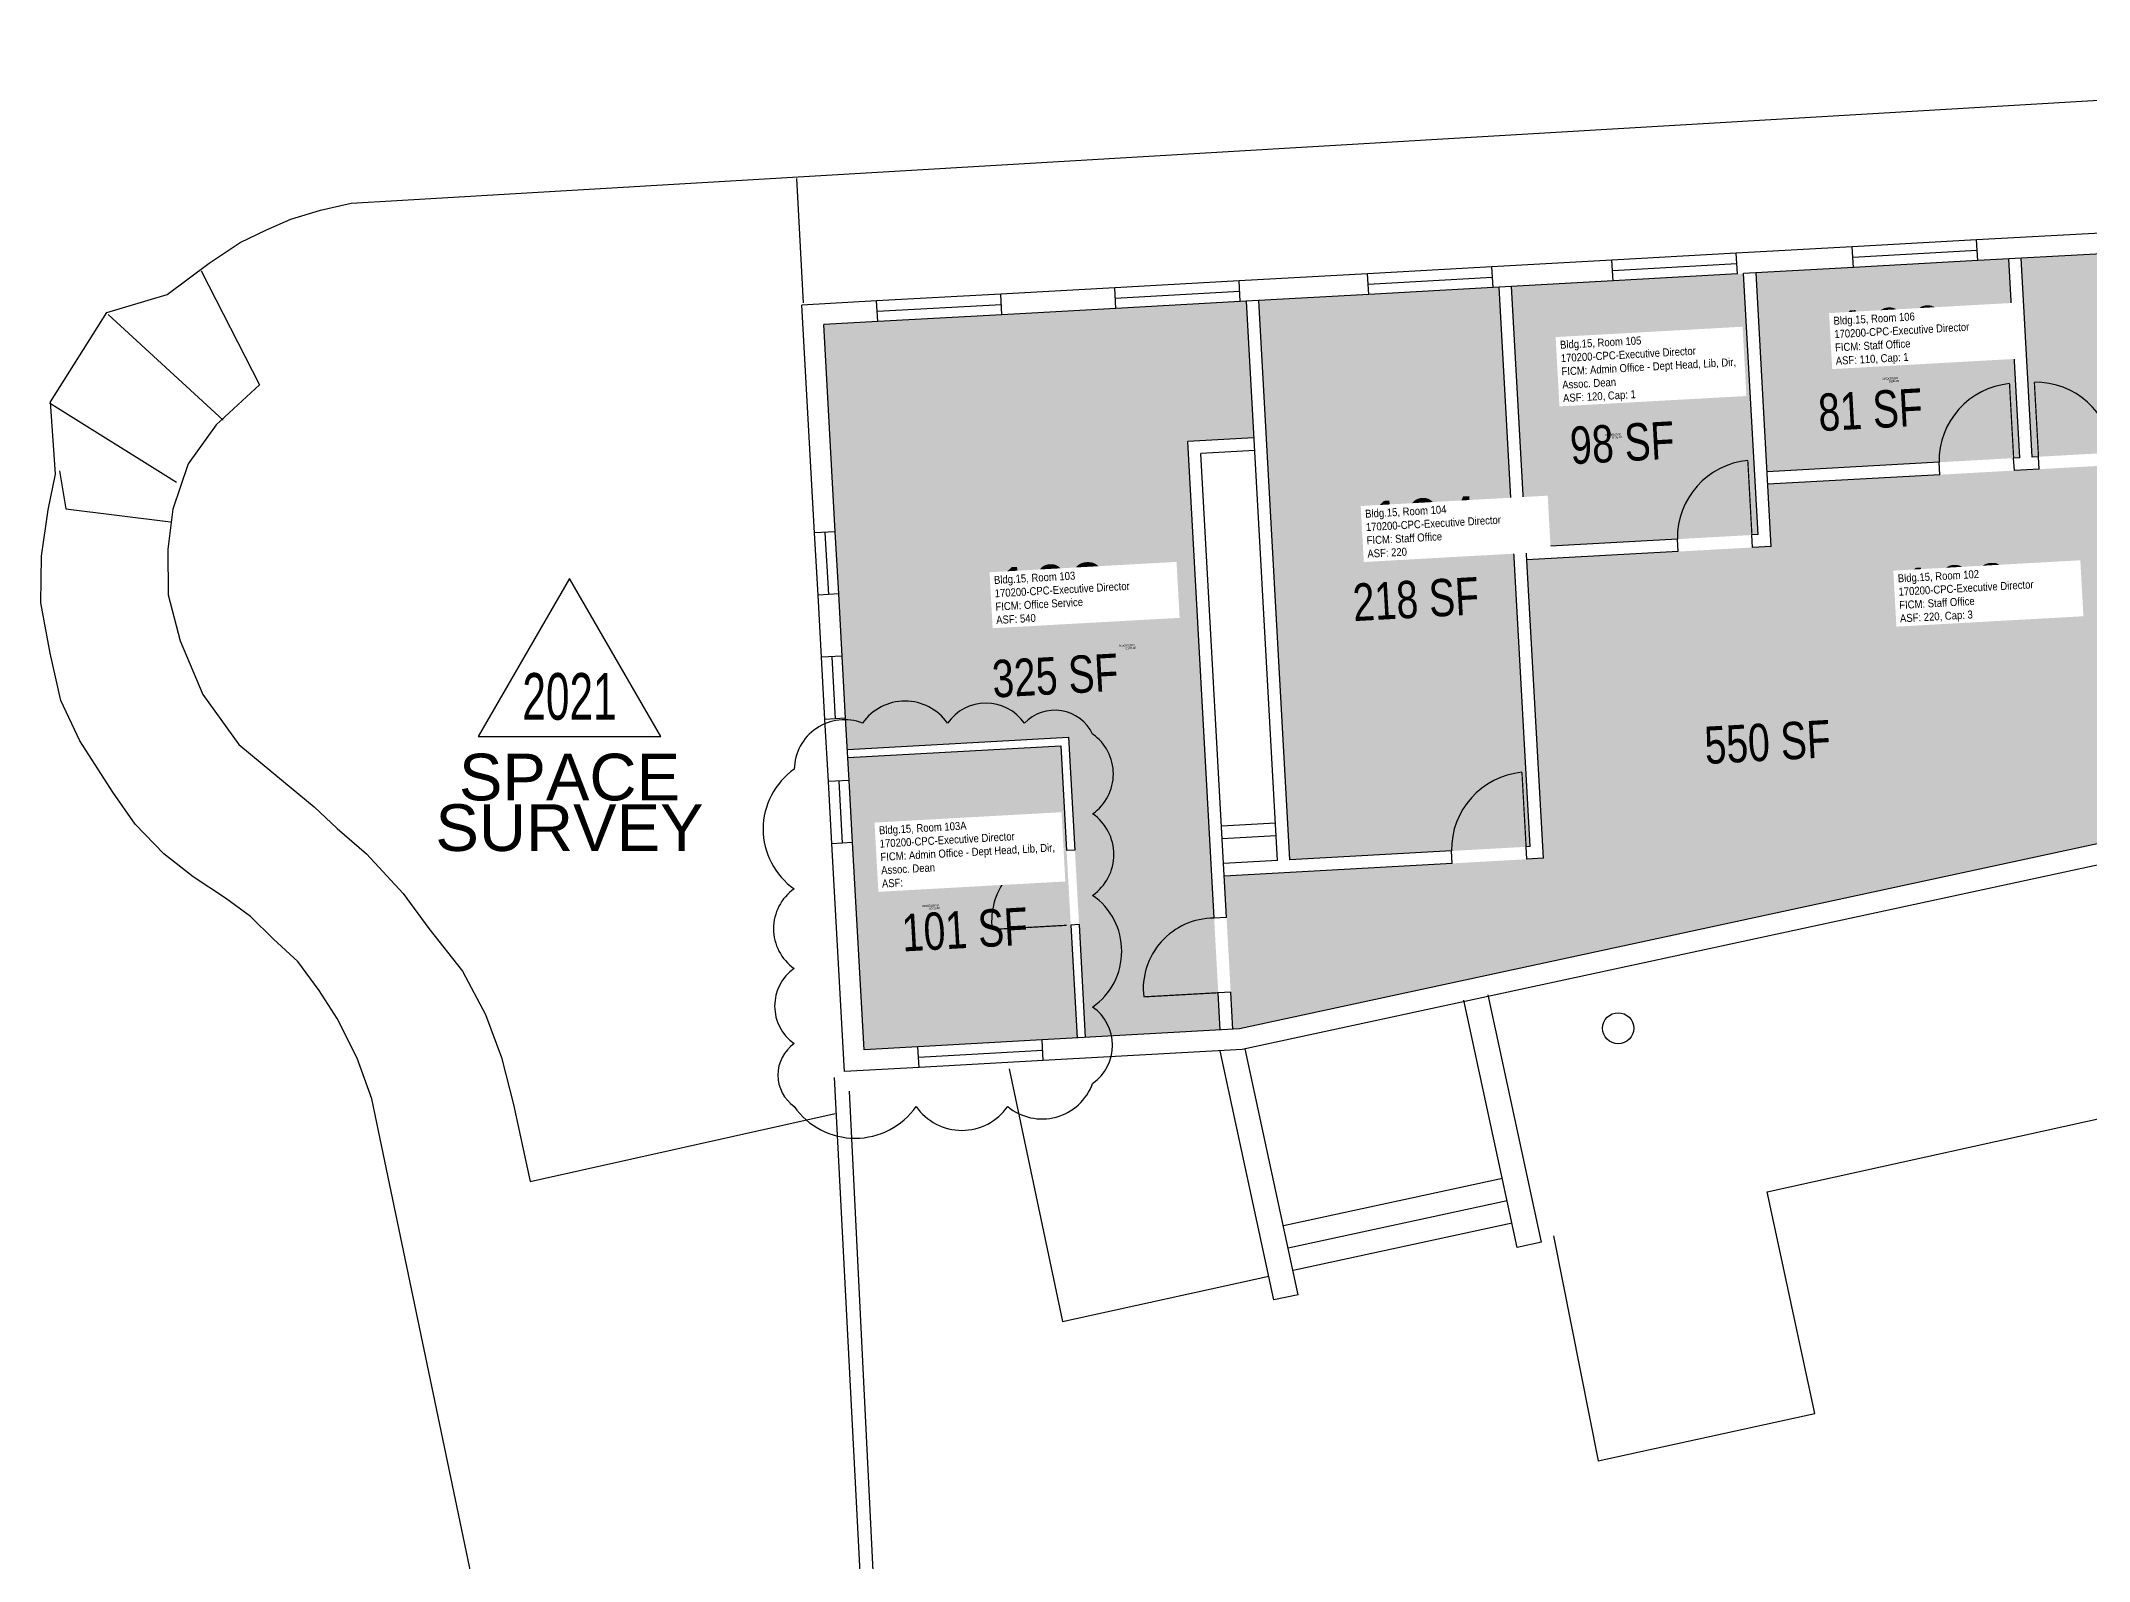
# Model space of a CAD drawing. Header units: inches. Extents: x 69214117 to 69216844, y 27684775 to 27686612.
# Drawn here: x 69214117 to 69215104, y 27685829 to 27686561 of the extents above; entities that cross this region are included whole.
import ezdxf
from ezdxf.enums import TextEntityAlignment as Align

# ---------------------------------------------------------------- set-up
doc = ezdxf.new("R2010")
doc.units = ezdxf.units.IN
doc.header["$LTSCALE"] = 0.25
doc.header["$MEASUREMENT"] = 0
for name, color, linetype in [('A-DOOR', 2, 'CONTINUOUS'), ('A-GLAZ', 1, 'CONTINUOUS'), ('A-IDEN-RNUM', 7, 'CONTINUOUS'), ('A-IDEN-SNUM', 4, 'CONTINUOUS'), ('A-IDEN-VNUM', 4, 'CONTINUOUS'), ('A-SITE', 3, 'CONTINUOUS'), ('A-WALL', 5, 'CONTINUOUS'), ('AREA-TEXT', 3, 'CONTINUOUS'), ('Rooms-Department-Color', 7, 'CONTINUOUS'), ('Rooms-Information', 7, 'CONTINUOUS')]:
    doc.layers.add(name, color=color, linetype=linetype)
doc.layers.add('A-REV', color=1, linetype='CONTINUOUS', true_color=0xff0000)
doc.styles.add('Arial', font='arial.ttf')
doc.styles.add('CP_AREA', font='arial.ttf', dxfattribs={"height": 15})
doc.styles.add('CP_ROOMSNUMBER', font='arial.ttf', dxfattribs={"height": 1})
doc.styles.add('CP_ROOMVNUMBER', font='arial.ttf', dxfattribs={"width": 0.85, "height": 0.075})

# ---------------------------------------------------------------- blocks, each defined once
blk = doc.blocks.new('Space Revision')
at = {"layer": 'A-REV', "transparency": 16777216}
blk.add_lwpolyline([(0, 2.538), (-1.465, 0), (1.465, 0)], close=True, dxfattribs=at)
at = {"layer": 'A-REV', "transparency": 16777216, "insert": (0, -0.274), "char_height": 0.75, "attachment_point": 2, "line_spacing_factor": 0.65, "style": 'Arial'}
blk.add_mtext_dynamic_manual_height_columns('SPACE\\PSURVEY', width=1.2391, gutter_width=0.0182, heights=[0], dxfattribs=at)
at = {"layer": 'A-REV', "transparency": 16777216, "style": 'Arial', "width": 0.65}
blk.add_attdef('YEAR', text='', height=0.75, dxfattribs=at).set_placement((0, 0.646), align=Align.MIDDLE_CENTER)
at = {"layer": 'A-REV', "style": 'Arial', "flags": 1}
blk.add_attdef('UPDATES', text='', height=0.75, dxfattribs=at).set_placement((1.499, 1.084), align=Align.TOP_LEFT)

msp = doc.modelspace()

# ---------------------------------------------------------------- hatches: boundary and pattern name
at = {"layer": 'Rooms-Department-Color', "true_color": 0x80bc67}
for points in [[(69215071.83, 27686456.65), (69215077.14, 27686360.8), (69215206.94, 27686368), (69215201.63, 27686463.85)], [(69215065.84, 27686456.32), (69214944.02, 27686449.56), (69214949.34, 27686353.71), (69215071.15, 27686360.47)], [(69214820.21, 27686442.69), (69214704.35, 27686436.27), (69214719.3, 27686166.68), (69214835.17, 27686173.11)], [(69214833.18, 27686317.22), (69214945.01, 27686323.42), (69214938.03, 27686449.23), (69214826.2, 27686443.03)], [(69214685.79, 27686084.7), (69214620.72, 27686081.09), (69214612.69, 27686225.87), (69214506.03, 27686219.95), (69214494.67, 27686424.64), (69214698.36, 27686435.93), (69214702.02, 27686370.04), (69214670.06, 27686368.26)], [(69215216.39, 27686197.7), (69215207.28, 27686362.01), (69214949.67, 27686347.72), (69214951.33, 27686317.76), (69214833.51, 27686311.23), (69214841.49, 27686167.45), (69214687.68, 27686158.92), (69214691.78, 27686085.03), (69214694.99, 27686085.21)], [(69214514.06, 27686075.17), (69214616.72, 27686080.87), (69214608.91, 27686221.65), (69214506.25, 27686215.96)]]:
    msp.add_hatch(color=83, dxfattribs=at).paths.add_polyline_path(points)

# ---------------------------------------------------------------- linework, layer by layer
at = {"layer": 'A-DOOR', "const_width": 0.6}
for points in [[(69215068.16, 27686360.3), (69215066.16, 27686396.24)], [(69215080.14, 27686360.96), (69215078.14, 27686396.91)], [(69214942.01, 27686323.26), (69214940.02, 27686359.2)], [(69214833.17, 27686173), (69214831.17, 27686208.94)], [(69214611.71, 27686135.17), (69214575.76, 27686133.18)], [(69214684.79, 27686102.67), (69214648.85, 27686100.68)]]:
    msp.add_lwpolyline(points, dxfattribs=at)
at = {"layer": 'A-DOOR'}
for centre, radius, start, end in [((69215069.71, 27686358.88), 37.5, 95.42693, 180.88265), ((69215078.75, 27686359.38), 37.5, 5.46708, 90.9228), ((69214943.57, 27686321.84), 37.5, 95.42693, 180.88265), ((69214834.72, 27686171.58), 37.5, 95.42693, 180.88265), ((69214609.71, 27686136.96), 34.16, 90, 186.34973), ((69214682.8, 27686104.46), 34.16, 90, 186.34973)]:
    msp.add_arc(centre, radius, start, end, dxfattribs=at)
at = {"layer": 'A-GLAZ'}
for p, q in [((69215050.3, 27686465.47), (69214990.4, 27686462.15)), ((69214990.67, 27686457.16), (69215050.58, 27686460.48)), ((69214816.66, 27686452.51), (69214756.76, 27686449.19)), ((69214934.48, 27686459.05), (69214874.57, 27686455.72)), ((69214874.85, 27686450.73), (69214934.76, 27686454.05)), ((69215050.86, 27686455.49), (69214990.95, 27686452.16)), ((69214694.81, 27686445.75), (69214634.9, 27686442.43)), ((69214635.18, 27686437.44), (69214695.09, 27686440.76)), ((69214757.03, 27686444.2), (69214816.94, 27686447.52)), ((69214817.22, 27686442.53), (69214757.31, 27686439.2)), ((69214935.03, 27686449.06), (69214875.12, 27686445.74)), ((69214579.99, 27686439.38), (69214520.08, 27686436.06)), ((69214520.36, 27686431.07), (69214580.27, 27686434.39)), ((69214695.36, 27686435.77), (69214635.46, 27686432.45)), ((69214580.55, 27686429.4), (69214520.64, 27686426.08)), ((69214491.89, 27686294.28), (69214490.23, 27686324.24)), ((69214495.22, 27686324.51), (69214496.88, 27686294.56)), ((69214501.87, 27686294.84), (69214500.21, 27686324.79)), ((69214495.21, 27686234.37), (69214493.55, 27686264.33)), ((69214498.54, 27686264.6), (69214500.2, 27686234.65)), ((69214505.2, 27686234.93), (69214503.53, 27686264.88)), ((69214498.54, 27686174.47), (69214496.87, 27686204.42)), ((69214501.87, 27686204.7), (69214503.53, 27686174.74)), ((69214508.52, 27686175.02), (69214506.86, 27686204.97)), ((69214599.93, 27686079.94), (69214540.02, 27686076.61)), ((69214540.3, 27686071.62), (69214600.21, 27686074.94)), ((69214600.48, 27686069.95), (69214540.58, 27686066.63))]:
    msp.add_line(p, q, dxfattribs=at)
at = {"layer": 'A-REV'}
msp.add_lwpolyline([(69214480.42, 27686047.85, 0.520567), (69214539.15, 27686047.85, 0.520567), (69214583.3, 27686047.85, 0.520567), (69214624.26, 27686058.97, 0.520567), (69214624.26, 27686095.75, 0.520567), (69214624.26, 27686149.61, 0.520567), (69214624.26, 27686188.9, 0.520567), (69214624.26, 27686227.32, 0.520567), (69214591.33, 27686232.59, 0.520567), (69214554.28, 27686232.59, 0.520567), (69214513.36, 27686232.59, 0.520567), (69214480.42, 27686210.39, 0.520567), (69214480.42, 27686152.73, 0.520567), (69214480.42, 27686114.36, 0.520567), (69214480.42, 27686078.14, 0.520567)], format="xyb", close=True, dxfattribs=at)
at = {"layer": 'A-SITE'}
for p, q in [((69214288.89, 27686484.38), (69215591.63, 27686561.34)), ((69214484.92, 27686435.16), (69214481.6, 27686495.07)), ((69214237.8, 27686475.54), (69214252.09, 27686479.83)), ((69214252.09, 27686479.83), (69214266.93, 27686483.16)), ((69214266.93, 27686483.16), (69214288.89, 27686484.38)), ((69214213.4, 27686464.17), (69214226.07, 27686470.38)), ((69214226.07, 27686470.38), (69214237.8, 27686475.54)), ((69214198.42, 27686454.32), (69214213.4, 27686464.17)), ((69214178.23, 27686439.18), (69214198.42, 27686454.32)), ((69214194.62, 27686450.61), (69214222.71, 27686395.58)), ((69214122, 27686387.49), (69214149.16, 27686430.56)), ((69214149.16, 27686430.56), (69214178.23, 27686439.18)), ((69214205.12, 27686378.58), (69214149.71, 27686429.59)), ((69214222.71, 27686395.58), (69214201.74, 27686376.39)), ((69214121.53, 27686386.96), (69214182.74, 27686348.79)), ((69214124.44, 27686352.57), (69214122, 27686387.49)), ((69214201.74, 27686376.39), (69214188.26, 27686357.61)), ((69214120.89, 27686335.35), (69214124.44, 27686352.57)), ((69214126.36, 27686354.18), (69214129.38, 27686335.82)), ((69214188.26, 27686357.61), (69214180.96, 27686335.67)), ((69214117.61, 27686313.13), (69214120.89, 27686335.35)), ((69214129.38, 27686335.82), (69214179.8, 27686329.6)), ((69214180.96, 27686335.67), (69214178.52, 27686316.51)), ((69214117.36, 27686290.58), (69214117.61, 27686313.13)), ((69214178.52, 27686316.51), (69214178.74, 27686294.49)), ((69214178.74, 27686294.49), (69214184.48, 27686272.27)), ((69214121.72, 27686266.29), (69214117.36, 27686290.58)), ((69214126.98, 27686243.54), (69214121.72, 27686266.29)), ((69214184.48, 27686272.27), (69214195.43, 27686246.34)), ((69214136.08, 27686224.02), (69214126.98, 27686243.54)), ((69214195.43, 27686246.34), (69214212.79, 27686222.26)), ((69214151.97, 27686199.36), (69214136.08, 27686224.02)), ((69214212.79, 27686222.26), (69214234.31, 27686204.43)), ((69214234.31, 27686204.43), (69214249.01, 27686192.22)), ((69214162.84, 27686183.94), (69214151.97, 27686199.36)), ((69214176.65, 27686169.68), (69214162.84, 27686183.94)), ((69214249.01, 27686192.22), (69214260.11, 27686181.82)), ((69214260.11, 27686181.82), (69214274.31, 27686169.59)), ((69214190.79, 27686158.45), (69214176.65, 27686169.68)), ((69214274.31, 27686169.59), (69214291.89, 27686150.53)), ((69214206.38, 27686148.29), (69214190.79, 27686158.45)), ((69214218.39, 27686139.44), (69214206.38, 27686148.29)), ((69214291.89, 27686150.53), (69214304.34, 27686133.7)), ((69214229.51, 27686128.54), (69214218.39, 27686139.44)), ((69214241.13, 27686117.67), (69214229.51, 27686128.54)), ((69214304.34, 27686133.7), (69214320.51, 27686113.06)), ((69214251.42, 27686103.72), (69214241.13, 27686117.67)), ((69214320.51, 27686113.06), (69214331.68, 27686092.15)), ((69214260.18, 27686090.18), (69214251.42, 27686103.72)), ((69214828.93, 27685979.91), (69214803.2, 27686099.17)), ((69214840.66, 27685982.44), (69214814.93, 27686101.7)), ((69214269.75, 27686071.18), (69214260.18, 27686090.18)), ((69214331.68, 27686092.15), (69214339.34, 27686071.54)), ((69214723.36, 27685957.14), (69214697.8, 27686075.59)), ((69214276.85, 27686051.55), (69214269.75, 27686071.18)), ((69214339.34, 27686071.54), (69214345.1, 27686048.82)), ((69214584.01, 27686066.08), (69214609.8, 27685944.32)), ((69214711.63, 27685954.61), (69214685.72, 27686074.68)), ((69214499.62, 27686061.9), (69214513.93, 27685785.77)), ((69214519.95, 27685794.62), (69214506.99, 27686055.3)), ((69214949.36, 27686006.72), (69215200.67, 27686062.23)), ((69214280.92, 27686032.24), (69214276.85, 27686051.55)), ((69214345.1, 27686048.82), (69214353.17, 27686011.71)), ((69214353.17, 27686011.71), (69214500.09, 27686044.4)), ((69214413.91, 27685395.13), (69214280.92, 27686032.24)), ((69214821.76, 27686013.15), (69214716.19, 27685990.37)), ((69214972.32, 27685899.83), (69214949.36, 27686006.72)), ((69214824.08, 27686002.4), (69214718.51, 27685979.62)), ((69214826.4, 27685991.64), (69214720.83, 27685968.87)), ((69214840.66, 27685982.44), (69214828.93, 27685979.91)), ((69214846.38, 27685985.49), (69214867.92, 27685877.02)), ((69214609.8, 27685944.32), (69214709.15, 27685966.11)), ((69214723.36, 27685957.14), (69214711.63, 27685954.61)), ((69214867.92, 27685877.02), (69214972.32, 27685899.83))]:
    msp.add_line(p, q, dxfattribs=at)
at = {"layer": 'A-WALL'}
for p, q in [((69214990.4, 27686462.15), (69214934.48, 27686459.05)), ((69214990.95, 27686452.16), (69214990.4, 27686462.15)), ((69215110.21, 27686468.79), (69215050.3, 27686465.47)), ((69215050.86, 27686455.49), (69215050.3, 27686465.47)), ((69214874.57, 27686455.72), (69214816.66, 27686452.51)), ((69214817.22, 27686442.53), (69214816.66, 27686452.51)), ((69214875.12, 27686445.74), (69214874.57, 27686455.72)), ((69214935.03, 27686449.06), (69214934.48, 27686459.05)), ((69214990.95, 27686452.16), (69214938.03, 27686449.23)), ((69215110.77, 27686458.81), (69215050.86, 27686455.49)), ((69215071.15, 27686360.47), (69215065.84, 27686456.32)), ((69215077.14, 27686360.8), (69215071.83, 27686456.65)), ((69214634.9, 27686442.43), (69214579.99, 27686439.38)), ((69214635.46, 27686432.45), (69214634.9, 27686442.43)), ((69214756.76, 27686449.19), (69214694.81, 27686445.75)), ((69214695.36, 27686435.77), (69214694.81, 27686445.75)), ((69214757.31, 27686439.2), (69214756.76, 27686449.19)), ((69214875.12, 27686445.74), (69214817.22, 27686442.53)), ((69214835.17, 27686173.11), (69214820.21, 27686442.69)), ((69214841.49, 27686167.45), (69214826.2, 27686443.03)), ((69214945.01, 27686323.42), (69214938.03, 27686449.23)), ((69214951.33, 27686317.76), (69214944.02, 27686449.56)), ((69214520.08, 27686436.06), (69214484.14, 27686434.07)), ((69214490.23, 27686324.24), (69214484.14, 27686434.07)), ((69214520.64, 27686426.08), (69214520.08, 27686436.06)), ((69214580.55, 27686429.4), (69214579.99, 27686439.38)), ((69214635.46, 27686432.45), (69214580.55, 27686429.4)), ((69214757.31, 27686439.2), (69214695.36, 27686435.77)), ((69214713.31, 27686166.35), (69214698.36, 27686435.93)), ((69214719.3, 27686166.68), (69214704.35, 27686436.27)), ((69214520.64, 27686426.08), (69214494.67, 27686424.64)), ((69214500.21, 27686324.79), (69214494.67, 27686424.64)), ((69214702.02, 27686370.04), (69214670.06, 27686368.26)), ((69214682.8, 27686138.62), (69214670.06, 27686368.26)), ((69214702.35, 27686364.05), (69214676.38, 27686362.61)), ((69214688.79, 27686138.95), (69214676.38, 27686362.61)), ((69215032.21, 27686358.31), (69214949.34, 27686353.71)), ((69215032.54, 27686352.31), (69214949.67, 27686347.72)), ((69215032.54, 27686352.31), (69215032.21, 27686358.31)), ((69215071.15, 27686360.47), (69215068.16, 27686360.3)), ((69215068.49, 27686354.31), (69215068.16, 27686360.3)), ((69215080.47, 27686354.97), (69215068.49, 27686354.31)), ((69215080.14, 27686360.96), (69215077.14, 27686360.8)), ((69215080.47, 27686354.97), (69215080.14, 27686360.96)), ((69214500.21, 27686324.79), (69214490.23, 27686324.24)), ((69214945.01, 27686323.42), (69214942.01, 27686323.26)), ((69214942.34, 27686317.27), (69214942.01, 27686323.26)), ((69214906.07, 27686321.26), (69214833.18, 27686317.22)), ((69214906.4, 27686315.27), (69214833.51, 27686311.23)), ((69214906.4, 27686315.27), (69214906.07, 27686321.26)), ((69214951.33, 27686317.76), (69214942.34, 27686317.27)), ((69214501.87, 27686294.84), (69214491.89, 27686294.28)), ((69214493.55, 27686264.33), (69214491.89, 27686294.28)), ((69214503.53, 27686264.88), (69214501.87, 27686294.84)), ((69214503.53, 27686264.88), (69214493.55, 27686264.33)), ((69214505.2, 27686234.93), (69214495.21, 27686234.37)), ((69214496.87, 27686204.42), (69214495.21, 27686234.37)), ((69214506.86, 27686204.97), (69214505.2, 27686234.93)), ((69215399.98, 27686237.31), (69214694.99, 27686085.21)), ((69215392.31, 27686225.43), (69214696.33, 27686075.27)), ((69214506.86, 27686204.97), (69214496.87, 27686204.42)), ((69214712.32, 27686184.32), (69214686.35, 27686182.88)), ((69214508.52, 27686175.02), (69214498.54, 27686174.47)), ((69214504.63, 27686064.64), (69214498.54, 27686174.47)), ((69214514.06, 27686075.17), (69214508.52, 27686175.02)), ((69214712.65, 27686178.33), (69214686.69, 27686176.89)), ((69214615.7, 27686171.45), (69214611.71, 27686171.23)), ((69214713.31, 27686166.35), (69214687.35, 27686164.91)), ((69214797.55, 27686165.01), (69214687.68, 27686158.92)), ((69214797.22, 27686171), (69214719.3, 27686166.68)), ((69214797.55, 27686165.01), (69214797.22, 27686171)), ((69214835.17, 27686173.11), (69214833.17, 27686173)), ((69214833.5, 27686167.01), (69214833.17, 27686173)), ((69214841.49, 27686167.45), (69214833.5, 27686167.01)), ((69214617.7, 27686135.51), (69214613.7, 27686135.28)), ((69214688.79, 27686138.95), (69214682.8, 27686138.62)), ((69214690.78, 27686103), (69214684.79, 27686102.67)), ((69214685.79, 27686084.7), (69214684.79, 27686102.67)), ((69214691.78, 27686085.03), (69214690.78, 27686103)), ((69214694.99, 27686085.21), (69214599.93, 27686079.94)), ((69214540.02, 27686076.61), (69214514.06, 27686075.17)), ((69214540.58, 27686066.63), (69214540.02, 27686076.61)), ((69214600.48, 27686069.95), (69214599.93, 27686079.94)), ((69214696.33, 27686075.27), (69214600.48, 27686069.95)), ((69214540.58, 27686066.63), (69214504.63, 27686064.64))]:
    msp.add_line(p, q, dxfattribs=at)
for points in [[(69214506.03, 27686219.95), (69214612.69, 27686225.87), (69214615.7, 27686171.45)], [(69214506.25, 27686215.96), (69214608.91, 27686221.65), (69214611.71, 27686171.23)], [(69214613.7, 27686135.28), (69214616.72, 27686080.87)], [(69214617.7, 27686135.51), (69214620.72, 27686081.09)]]:
    msp.add_lwpolyline(points, dxfattribs=at)
msp.add_circle((69214877.53, 27686085.56), 7.5, dxfattribs=at)

# ---------------------------------------------------------------- block references
at = {"layer": 'A-REV', "xscale": 30, "yscale": 30, "zscale": 30}
msp.add_blockref('Space Revision', (69214372.1, 27686226.09), dxfattribs=at).add_auto_attribs({'YEAR': '2021'})

# ---------------------------------------------------------------- texts
at = {"layer": 'A-IDEN-RNUM', "style": 'CP_ROOMSNUMBER', "width": 0.85}
for s, p in [('0106-00', (69215010.48, 27686397.41)), ('0105-00', (69214877.04, 27686370.35)), ('0104-00', (69214783.86, 27686327.25)), ('0102-00', (69215040.09, 27686294.97)), ('0103-00', (69214642.66, 27686268.79)), ('0103-A0', (69214548.06, 27686143.36))]:
    msp.add_text(s, height=1, rotation=3.17486, dxfattribs=at).set_placement(p, align=Align.MIDDLE)
at = {"layer": 'A-IDEN-SNUM', "style": 'CP_ROOMSNUMBER', "width": 0.85}
for s, p in [('0150010600', (69215008.52, 27686398.68)), ('0150010500', (69214875.09, 27686371.62)), ('0150010400', (69214781.9, 27686328.52)), ('0150010200', (69215038.13, 27686296.23)), ('0150010300', (69214640.7, 27686270.06)), ('01500103A0', (69214546.1, 27686144.63))]:
    msp.add_text(s, height=1, rotation=3.17486, dxfattribs=at).set_placement(p, align=Align.MIDDLE)
at = {"layer": 'A-IDEN-VNUM', "style": 'CP_ROOMVNUMBER', "width": 0.85}
for s, p in [('106', (69215008.58, 27686419.06)), ('105', (69214877.66, 27686401.12)), ('104', (69214783.86, 27686327.25)), ('103', (69214604.41, 27686295.32)), ('102', (69215040.09, 27686294.97)), ('103A', (69214561.34, 27686168.93))]:
    msp.add_text(s, height=27, rotation=3.17486, dxfattribs=at).set_placement(p, align=Align.MIDDLE)
at = {"layer": 'AREA-TEXT', "style": 'CP_AREA', "width": 0.75}
for s, p in [('81 SF', (69214999.13, 27686383.63)), ('98 SF', (69214879.51, 27686367.74)), ('218 SF', (69214780.02, 27686292.4)), ('325 SF', (69214606.21, 27686255.55)), ('550 SF', (69214949.53, 27686223.52)), ('101 SF', (69214562.65, 27686133.2))]:
    msp.add_text(s, height=18, rotation=3.17486, dxfattribs=at).set_placement(p, align=Align.MIDDLE_CENTER)

# ---------------------------------------------------------------- next in the draw order: texts
at = {"layer": 'Rooms-Information', "width": 86.4, "attachment_point": 7, "rotation": 3.17486, "style": 'CP_ROOMVNUMBER', "bg_fill": 3, "box_fill_scale": 1.5, "bg_fill_color": 256, "bg_fill_true_color": 13158600, "bg_fill_transparency": 0}
for s, insert, char_height in [('Bldg.15, Room 106^M^J170200-CPC-Executive Director^M^JFICM: Staff Office^M^JASF: 110, Cap: 1', (69214982.59, 27686404.1), 3.8571), ('Bldg.15, Room 105^M^J170200-CPC-Executive Director^M^JFICM: Admin Office - Dept Head, Lib, Dir, Assoc. Dean^M^JASF: 120, Cap: 1', (69214851.13, 27686386.12), 3.85714), ('Bldg.15, Room 104^M^J170200-CPC-Executive Director^M^JFICM: Staff Office^M^JASF: 220', (69214756.78, 27686312.23), 3.8571), ('Bldg.15, Room 103^M^J170200-CPC-Executive Director^M^JFICM: Office Service^M^JASF: 540', (69214577.88, 27686280.32), 3.8571), ('Bldg.15, Room 102^M^J170200-CPC-Executive Director^M^JFICM: Staff Office^M^JASF: 220, Cap: 3', (69215013.55, 27686279.98), 3.8571), ('Bldg.15, Room 103A^M^J170200-CPC-Executive Director^M^JFICM: Admin Office - Dept Head, Lib, Dir, Assoc. Dean^M^JASF: ', (69214522.8, 27686153.27), 3.85714)]:
    msp.add_mtext(s, dxfattribs=dict(at, insert=insert, char_height=char_height))

doc.saveas('drawing.dxf')
